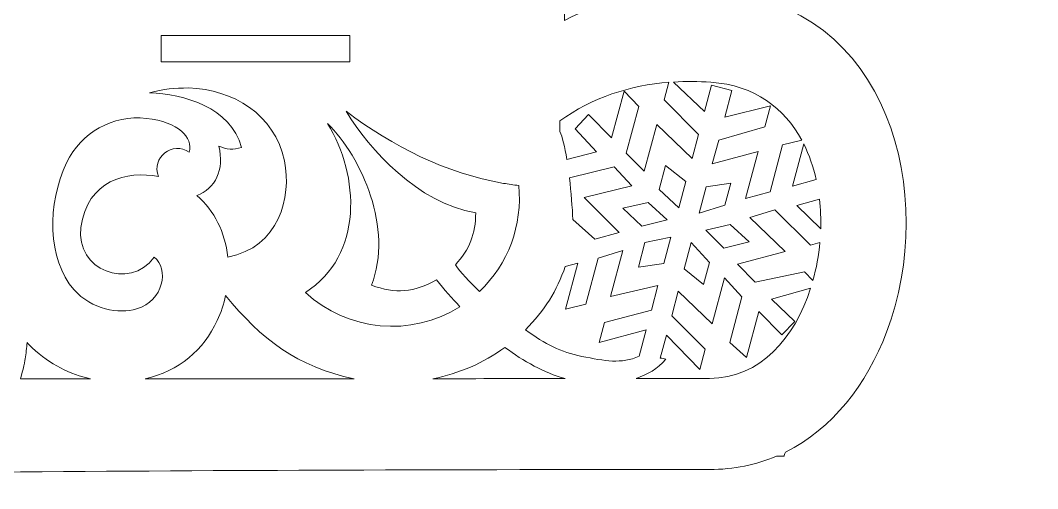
# Model space of a CAD drawing. Header units: centimetres. Extents: x -37.2 to 46.1, y -22.8 to 27.9.
# Drawn here: x 30.53 to 46.07, y 2.67 to 9.81 of the extents above; entities that cross this region are included whole.
import ezdxf

# ---------------------------------------------------------------- set-up
doc = ezdxf.new("R2010")
doc.units = ezdxf.units.CM
doc.header["$MEASUREMENT"] = 0
doc.layers.add('layer 1', color=7, linetype='Continuous')

msp = doc.modelspace()

# ---------------------------------------------------------------- linework, layer by layer
at = {"layer": 'layer 1', "color": 142, "lineweight": 9}
for points, knots in [([(6.34529, 18.26492), (6.34529, 18.26492), (6.34529, 17.68909), (6.34529, 17.68909), (6.34529, 17.68909), (5.42365, 16.81187), (4.8893, 15.93246), (4.66642, 14.9922), (4.66642, 14.9922), (4.35623, 13.68351), (4.66171, 12.3348), (5.37622, 10.77022), (5.37622, 10.77022), (5.45634, 10.59479), (5.51526, 10.43245), (5.55557, 10.28282), (5.55557, 10.28282), (5.55557, 10.28282), (5.35041, 10.01555), (5.35041, 10.01555), (5.35041, 10.01555), (5.35041, 10.01555), (5.11395, 9.98011), (5.11395, 9.98011), (5.11395, 9.98011), (5.11395, 9.98011), (5.33173, 10.27465), (5.33173, 10.27465), (5.33173, 10.27465), (5.33173, 10.27465), (5.2374, 10.35058), (5.2374, 10.35058), (5.2374, 10.35058), (5.2374, 10.35058), (4.94368, 9.96172), (4.94368, 9.96172), (4.94368, 9.96172), (4.90649, 10.05125), (4.89128, 10.10443), (4.77479, 10.17936), (4.77479, 10.17936), (4.77479, 10.17936), (5.22106, 10.36472), (5.22106, 10.36472), (5.22106, 10.36472), (5.22106, 10.36472), (5.17657, 10.47183), (5.17657, 10.47183), (5.17657, 10.47183), (5.17657, 10.47183), (4.84002, 10.33727), (4.84002, 10.33727), (4.84002, 10.33727), (4.84002, 10.33727), (4.93394, 10.56465), (4.93394, 10.56465), (4.93394, 10.56465), (4.93394, 10.56465), (5.2731, 10.70553), (5.2731, 10.70553), (5.2731, 10.70553), (5.2731, 10.70553), (5.21969, 10.80893), (5.21969, 10.80893), (5.21969, 10.80893), (5.21969, 10.80893), (4.99916, 10.72255), (4.99916, 10.72255), (4.99916, 10.72255), (4.99916, 10.72255), (5.07222, 10.89942), (5.07222, 10.89942), (5.07222, 10.89942), (5.07222, 10.89942), (4.96484, 10.94377), (4.96484, 10.94377), (4.96484, 10.94377), (4.96484, 10.94377), (4.89178, 10.76692), (4.89178, 10.76692), (4.89178, 10.76692), (4.89178, 10.76692), (4.79649, 10.98373), (4.79649, 10.98373), (4.79649, 10.98373), (4.79649, 10.98373), (4.68568, 10.94817), (4.68568, 10.94817), (4.68568, 10.94817), (4.68568, 10.94817), (4.82656, 10.60901), (4.82656, 10.60901), (4.82656, 10.60901), (4.82656, 10.60901), (4.73264, 10.38162), (4.73264, 10.38162), (4.73264, 10.38162), (4.73264, 10.38162), (4.58915, 10.71446), (4.58915, 10.71446), (4.58915, 10.71446), (4.58915, 10.71446), (4.48205, 10.66998), (4.48205, 10.66998), (4.48205, 10.66998), (4.48205, 10.66998), (4.66741, 10.22371), (4.66741, 10.22371), (4.66741, 10.22371), (4.66741, 10.22371), (4.64585, 10.22522), (4.64585, 10.22522), (4.64585, 10.22522), (4.56063, 10.24563), (4.47673, 10.23346), (4.39416, 10.18869), (4.39416, 10.18869), (4.39416, 10.18869), (4.45417, 10.6741), (4.45417, 10.6741), (4.45417, 10.6741), (4.45417, 10.6741), (4.33375, 10.68687), (4.33375, 10.68687), (4.33375, 10.68687), (4.33375, 10.68687), (4.2865, 10.32189), (4.2865, 10.32189), (4.2865, 10.32189), (4.2865, 10.32189), (4.13766, 10.51647), (4.13766, 10.51647), (4.13766, 10.51647), (4.13766, 10.51647), (4.19122, 10.87883), (4.19122, 10.87883), (4.19122, 10.87883), (4.19122, 10.87883), (4.0734, 10.89792), (4.0734, 10.89792), (4.0734, 10.89792), (4.0734, 10.89792), (4.03894, 10.65336), (4.03894, 10.65336), (4.03894, 10.65336), (4.03894, 10.65336), (3.91756, 10.80702), (3.91756, 10.80702), (3.91756, 10.80702), (3.91756, 10.80702), (3.82789, 10.73315), (3.82789, 10.73315), (3.82789, 10.73315), (3.82789, 10.73315), (3.94295, 10.58211), (3.94295, 10.58211), (3.94295, 10.58211), (3.94295, 10.58211), (3.6984, 10.61656), (3.6984, 10.61656), (3.6984, 10.61656), (3.6984, 10.61656), (3.69195, 10.49354), (3.69195, 10.49354), (3.69195, 10.49354), (3.69195, 10.49354), (4.04168, 10.44521), (4.04168, 10.44521), (4.04168, 10.44521), (4.04168, 10.44521), (4.19945, 10.25433), (4.19945, 10.25433), (4.19945, 10.25433), (4.19945, 10.25433), (3.83188, 10.29526), (3.83188, 10.29526), (3.83188, 10.29526), (3.83188, 10.29526), (3.8217, 10.18115), (3.8217, 10.18115), (3.8217, 10.18115), (3.8217, 10.18115), (4.29818, 10.11744), (4.29818, 10.11744), (4.29818, 10.11744), (4.28075, 10.07527), (4.24021, 10.06608), (4.22074, 10.00154), (4.22074, 10.00154), (4.22074, 10.00154), (4.19382, 9.86478), (4.19382, 9.86478), (4.19382, 9.86478), (4.19382, 9.86478), (3.81127, 10.15588), (3.81127, 10.15588), (3.81127, 10.15588), (3.81127, 10.15588), (3.73534, 10.06155), (3.73534, 10.06155), (3.73534, 10.06155), (3.73534, 10.06155), (4.02726, 9.83746), (4.02726, 9.83746), (4.02726, 9.83746), (4.02726, 9.83746), (3.77818, 9.80725), (3.77818, 9.80725), (3.77818, 9.80725), (3.77818, 9.80725), (3.49889, 10.02613), (3.49889, 10.02613), (3.49889, 10.02613), (3.49889, 10.02613), (3.41663, 9.93441), (3.41663, 9.93441), (3.41663, 9.93441), (3.41663, 9.93441), (3.61161, 9.77993), (3.61161, 9.77993), (3.61161, 9.77993), (3.61161, 9.77993), (3.4261, 9.76044), (3.4261, 9.76044), (3.4261, 9.76044), (3.4261, 9.76044), (3.4349, 9.6385), (3.4349, 9.6385), (3.4349, 9.6385), (3.4349, 9.6385), (3.62933, 9.66169), (3.62933, 9.66169), (3.62933, 9.66169), (3.62933, 9.66169), (3.48377, 9.47043), (3.48377, 9.47043), (3.48377, 9.47043), (3.48377, 9.47043), (3.58072, 9.40081), (3.58072, 9.40081), (3.58072, 9.40081), (3.58072, 9.40081), (3.79588, 9.68903), (3.79588, 9.68903), (3.79588, 9.68903), (3.79588, 9.68903), (4.03865, 9.72184), (4.03865, 9.72184), (4.03865, 9.72184), (4.03865, 9.72184), (3.81457, 9.42992), (3.81457, 9.42992), (3.81457, 9.42992), (3.81457, 9.42992), (3.9115, 9.3603), (3.9115, 9.3603), (3.9115, 9.3603), (3.9115, 9.3603), (4.21263, 9.73132), (4.21263, 9.73132), (4.21263, 9.73132), (4.23954, 9.64133), (4.2946, 9.57176), (4.37781, 9.52259), (4.37781, 9.52259), (4.37781, 9.52259), (3.93155, 9.33723), (3.93155, 9.33723), (3.93155, 9.33723), (3.93155, 9.33723), (3.97865, 9.23645), (3.97865, 9.23645), (3.97865, 9.23645), (3.97865, 9.23645), (4.3152, 9.37101), (4.3152, 9.37101), (4.3152, 9.37101), (4.3152, 9.37101), (4.22127, 9.14361), (4.22127, 9.14361), (4.22127, 9.14361), (4.22127, 9.14361), (3.88299, 9.00484), (3.88299, 9.00484), (3.88299, 9.00484), (3.88299, 9.00484), (3.93118, 8.89691), (3.93118, 8.89691), (3.93118, 8.89691), (3.84336, 8.93436), (3.76167, 8.98186), (3.68884, 9.03943), (3.68884, 9.03943), (3.43358, 9.24116), (3.29662, 9.61235), (3.4365, 10.16774), (3.4365, 10.16774), (3.72024, 11.29429), (3.37533, 12.41908), (2.61858, 13.24735), (2.61858, 13.24735), (1.93117, 13.99973), (0.88203, 14.5159), (-0.15267, 14.37279), (-0.15267, 14.37279), (-2.47336, 14.05183), (-3.43843, 12.11097), (-3.16833, 9.91349), (-3.16833, 9.91349), (-3.12065, 9.52557), (-3.03487, 9.12806), (-2.91278, 8.72882), (-2.91278, 8.72882), (-3.49082, 8.62712), (-4.02524, 8.26655), (-4.23759, 7.62152), (-4.23759, 7.62152), (-4.35551, 7.26088), (-4.30947, 6.76121), (-3.98022, 6.4355), (-3.98022, 6.4355), (-3.70778, 6.20258), (-3.37202, 6.18113), (-3.10872, 6.4355), (-3.10872, 6.4355), (-2.81611, 6.73772), (-3.0496, 7.26088), (-3.45645, 7.20952), (-3.45645, 7.20952), (-3.54717, 7.51711), (-3.34222, 7.67424), (-3.05228, 7.70241), (-3.05228, 7.70241), (-2.80782, 7.72318), (-2.5024, 7.54584), (-2.17586, 7.03732), (-2.17586, 7.03732), (-2.13307, 6.96284), (-2.0891, 6.88965), (-2.04427, 6.8164), (-2.04427, 6.8164), (-0.92369, 5.00669), (0.79318, 3.94578), (3.7249, 3.36175), (3.7249, 3.36175), (6.78392, 2.75236), (11.21704, 2.66652), (17.81268, 2.76524), (17.81268, 2.76524), (27.92073, 2.91653), (32.99509, 2.95866), (41.05716, 2.95866), (41.05716, 2.95866), (41.43, 2.95866), (41.77141, 3.03074), (42.07961, 3.16075), (42.07961, 3.16075), (42.07961, 3.16075), (42.1965, 3.1605), (42.1965, 3.1605), (42.1965, 3.1605), (42.1965, 3.17643), (42.20372, 3.19783), (42.21738, 3.22389), (42.21738, 3.22389), (42.93439, 3.57803), (43.45774, 4.25477), (43.76243, 5.05722), (43.76243, 5.05722), (44.55039, 7.13241), (43.81695, 10.07302), (41.16101, 10.25375), (41.16101, 10.25375), (39.99448, 10.33312), (39.41031, 10.10148), (38.8453, 9.81339), (38.8453, 9.81339), (38.8453, 9.81339), (38.8453, 15.12829), (38.8453, 15.12829), (38.8453, 15.12829), (40.32642, 15.08295), (41.96954, 16.15913), (42.54441, 17.37601), (42.54441, 17.37601), (43.11451, 18.58282), (43.03947, 20.22134), (42.67749, 21.51522), (42.67749, 21.51522), (42.83569, 21.46527), (43.00168, 21.43839), (43.17053, 21.43266), (43.17053, 21.43266), (44.17062, 21.35828), (44.99129, 21.97082), (45.41402, 22.80462), (45.41402, 22.80462), (46.06952, 24.09751), (45.54192, 25.99031), (44.5301, 26.90869), (44.5301, 26.90869), (44.47828, 26.95459), (44.42582, 26.99675), (44.37251, 27.0364), (44.37251, 27.0364), (44.19871, 27.18191), (44.00886, 27.30879), (43.80654, 27.40703), (43.80654, 27.40703), (42.78798, 27.90899), (41.41176, 27.825), (40.32522, 27.16692), (40.32522, 27.16692), (39.23892, 26.50923), (38.44522, 25.27568), (37.99297, 24.12877), (37.99297, 24.12877), (37.5415, 22.98326), (37.43725, 21.92081), (37.19618, 21.09188), (37.19618, 21.09188), (36.95416, 20.26114), (36.58205, 19.66565), (36.15155, 19.33904), (36.15155, 19.33904), (35.79168, 19.05925), (35.39493, 18.97464), (35.10192, 19.18465), (35.10192, 19.18465), (35.10192, 19.18465), (35.102, 19.1848), (35.102, 19.1848), (35.102, 19.1848), (35.4088, 19.76006), (35.01652, 20.14639), (34.62756, 20.10716), (34.62756, 20.10716), (33.13302, 20.26268), (30.90408, 16.11245), (29.43091, 15.23822), (29.43091, 15.23822), (27.94548, 14.35671), (27.34162, 14.26529), (25.91513, 14.9618), (25.91513, 14.9618), (26.61626, 14.78393), (27.6611, 14.89493), (27.88713, 15.66616), (27.88713, 15.66616), (27.70215, 15.72308), (27.52501, 15.74122), (27.33263, 15.72308), (27.33263, 15.72308), (27.6779, 16.0692), (27.82024, 16.56313), (27.64585, 17.00014), (27.64585, 17.00014), (27.52052, 17.3142), (27.35287, 17.38496), (27.14455, 17.45725), (27.14455, 17.45725), (26.39277, 17.7181), (26.15014, 16.57896), (26.95372, 16.56793), (26.95372, 16.56793), (26.9721, 16.26625), (26.75506, 16.00799), (26.42507, 15.85644), (26.42507, 15.85644), (26.03561, 15.67184), (25.49364, 15.63982), (24.85038, 15.79956), (24.85038, 15.79956), (24.20872, 15.95926), (23.46964, 16.315), (22.53471, 16.44839), (22.53471, 16.44839), (21.7178, 16.5648), (20.7518, 16.5162), (19.93848, 16.14741), (19.93848, 16.14741), (19.93848, 16.14741), (19.93811, 16.14729), (19.93811, 16.14729), (19.93811, 16.14729), (19.12299, 15.88293), (17.42645, 14.9971), (16.26531, 15.22897), (16.26531, 15.22897), (14.888, 15.50712), (13.25756, 16.44893), (12.37613, 18.35367), (12.37613, 18.35367), (12.93403, 17.57998), (14.05045, 16.79854), (14.85834, 17.36774), (14.85834, 17.36774), (14.71874, 17.58174), (14.55747, 17.75073), (14.35364, 17.89689), (14.35364, 17.89689), (14.95712, 17.94439), (15.4722, 18.31097), (15.6311, 18.89148), (15.6311, 18.89148), (15.74529, 19.30869), (15.63329, 19.52159), (15.48228, 19.77065), (15.48228, 19.77065), (14.93728, 20.6695), (13.83409, 19.75098), (14.61966, 19.05475), (14.61966, 19.05475), (14.40916, 18.74102), (13.99898, 18.67096), (13.55807, 18.80268), (13.55807, 18.80268), (13.03336, 18.95244), (12.47362, 19.38302), (11.95916, 20.08945), (11.95916, 20.08945), (11.44626, 20.79447), (10.9857, 21.77627), (10.1631, 22.70543), (10.1631, 22.70543), (9.33929, 23.63564), (8.15778, 24.51883), (6.89024, 24.7367), (6.89024, 24.7367), (5.62232, 24.95484), (4.27057, 24.51044), (3.46145, 23.63912), (3.46145, 23.63912), (2.68496, 22.81236), (2.27498, 21.78111), (2.62761, 20.16437), (2.62761, 20.16437), (2.98024, 18.54761), (4.24853, 17.44434), (6.09914, 18.13734), (6.09914, 18.13734), (6.18425, 18.17445), (6.26657, 18.21698), (6.34529, 18.26492)], [0, 0, 0, 0, 0.00729927, 0.00729927, 0.00729927, 0.00729927, 0.01459854, 0.01459854, 0.01459854, 0.01459854, 0.02189781, 0.02189781, 0.02189781, 0.02189781, 0.02919708, 0.02919708, 0.02919708, 0.02919708, 0.03649635, 0.03649635, 0.03649635, 0.03649635, 0.04379562, 0.04379562, 0.04379562, 0.04379562, 0.05109489, 0.05109489, 0.05109489, 0.05109489, 0.05839416, 0.05839416, 0.05839416, 0.05839416, 0.06569343, 0.06569343, 0.06569343, 0.06569343, 0.0729927, 0.0729927, 0.0729927, 0.0729927, 0.08029197, 0.08029197, 0.08029197, 0.08029197, 0.08759124, 0.08759124, 0.08759124, 0.08759124, 0.09489051, 0.09489051, 0.09489051, 0.09489051, 0.10218978, 0.10218978, 0.10218978, 0.10218978, 0.10948905, 0.10948905, 0.10948905, 0.10948905, 0.11678832, 0.11678832, 0.11678832, 0.11678832, 0.12408759, 0.12408759, 0.12408759, 0.12408759, 0.13138686, 0.13138686, 0.13138686, 0.13138686, 0.13868613, 0.13868613, 0.13868613, 0.13868613, 0.1459854, 0.1459854, 0.1459854, 0.1459854, 0.15328467, 0.15328467, 0.15328467, 0.15328467, 0.16058394, 0.16058394, 0.16058394, 0.16058394, 0.16788321, 0.16788321, 0.16788321, 0.16788321, 0.17518248, 0.17518248, 0.17518248, 0.17518248, 0.18248175, 0.18248175, 0.18248175, 0.18248175, 0.18978102, 0.18978102, 0.18978102, 0.18978102, 0.19708029, 0.19708029, 0.19708029, 0.19708029, 0.20437956, 0.20437956, 0.20437956, 0.20437956, 0.21167883, 0.21167883, 0.21167883, 0.21167883, 0.2189781, 0.2189781, 0.2189781, 0.2189781, 0.22627737, 0.22627737, 0.22627737, 0.22627737, 0.23357664, 0.23357664, 0.23357664, 0.23357664, 0.24087591, 0.24087591, 0.24087591, 0.24087591, 0.24817518, 0.24817518, 0.24817518, 0.24817518, 0.25547445, 0.25547445, 0.25547445, 0.25547445, 0.26277372, 0.26277372, 0.26277372, 0.26277372, 0.27007299, 0.27007299, 0.27007299, 0.27007299, 0.27737226, 0.27737226, 0.27737226, 0.27737226, 0.28467153, 0.28467153, 0.28467153, 0.28467153, 0.2919708, 0.2919708, 0.2919708, 0.2919708, 0.29927007, 0.29927007, 0.29927007, 0.29927007, 0.30656934, 0.30656934, 0.30656934, 0.30656934, 0.31386861, 0.31386861, 0.31386861, 0.31386861, 0.32116788, 0.32116788, 0.32116788, 0.32116788, 0.32846715, 0.32846715, 0.32846715, 0.32846715, 0.33576642, 0.33576642, 0.33576642, 0.33576642, 0.34306569, 0.34306569, 0.34306569, 0.34306569, 0.35036496, 0.35036496, 0.35036496, 0.35036496, 0.35766423, 0.35766423, 0.35766423, 0.35766423, 0.3649635, 0.3649635, 0.3649635, 0.3649635, 0.37226277, 0.37226277, 0.37226277, 0.37226277, 0.37956204, 0.37956204, 0.37956204, 0.37956204, 0.38686131, 0.38686131, 0.38686131, 0.38686131, 0.39416058, 0.39416058, 0.39416058, 0.39416058, 0.40145985, 0.40145985, 0.40145985, 0.40145985, 0.40875912, 0.40875912, 0.40875912, 0.40875912, 0.41605839, 0.41605839, 0.41605839, 0.41605839, 0.42335766, 0.42335766, 0.42335766, 0.42335766, 0.43065693, 0.43065693, 0.43065693, 0.43065693, 0.4379562, 0.4379562, 0.4379562, 0.4379562, 0.44525547, 0.44525547, 0.44525547, 0.44525547, 0.45255474, 0.45255474, 0.45255474, 0.45255474, 0.45985401, 0.45985401, 0.45985401, 0.45985401, 0.46715328, 0.46715328, 0.46715328, 0.46715328, 0.47445255, 0.47445255, 0.47445255, 0.47445255, 0.48175182, 0.48175182, 0.48175182, 0.48175182, 0.48905109, 0.48905109, 0.48905109, 0.48905109, 0.49635036, 0.49635036, 0.49635036, 0.49635036, 0.50364964, 0.50364964, 0.50364964, 0.50364964, 0.51094891, 0.51094891, 0.51094891, 0.51094891, 0.51824818, 0.51824818, 0.51824818, 0.51824818, 0.52554745, 0.52554745, 0.52554745, 0.52554745, 0.53284672, 0.53284672, 0.53284672, 0.53284672, 0.54014599, 0.54014599, 0.54014599, 0.54014599, 0.54744526, 0.54744526, 0.54744526, 0.54744526, 0.55474453, 0.55474453, 0.55474453, 0.55474453, 0.5620438, 0.5620438, 0.5620438, 0.5620438, 0.56934307, 0.56934307, 0.56934307, 0.56934307, 0.57664234, 0.57664234, 0.57664234, 0.57664234, 0.58394161, 0.58394161, 0.58394161, 0.58394161, 0.59124088, 0.59124088, 0.59124088, 0.59124088, 0.59854015, 0.59854015, 0.59854015, 0.59854015, 0.60583942, 0.60583942, 0.60583942, 0.60583942, 0.61313869, 0.61313869, 0.61313869, 0.61313869, 0.62043796, 0.62043796, 0.62043796, 0.62043796, 0.62773723, 0.62773723, 0.62773723, 0.62773723, 0.6350365, 0.6350365, 0.6350365, 0.6350365, 0.64233577, 0.64233577, 0.64233577, 0.64233577, 0.64963504, 0.64963504, 0.64963504, 0.64963504, 0.65693431, 0.65693431, 0.65693431, 0.65693431, 0.66423358, 0.66423358, 0.66423358, 0.66423358, 0.67153285, 0.67153285, 0.67153285, 0.67153285, 0.67883212, 0.67883212, 0.67883212, 0.67883212, 0.68613139, 0.68613139, 0.68613139, 0.68613139, 0.69343066, 0.69343066, 0.69343066, 0.69343066, 0.70072993, 0.70072993, 0.70072993, 0.70072993, 0.7080292, 0.7080292, 0.7080292, 0.7080292, 0.71532847, 0.71532847, 0.71532847, 0.71532847, 0.72262774, 0.72262774, 0.72262774, 0.72262774, 0.72992701, 0.72992701, 0.72992701, 0.72992701, 0.73722628, 0.73722628, 0.73722628, 0.73722628, 0.74452555, 0.74452555, 0.74452555, 0.74452555, 0.75182482, 0.75182482, 0.75182482, 0.75182482, 0.75912409, 0.75912409, 0.75912409, 0.75912409, 0.76642336, 0.76642336, 0.76642336, 0.76642336, 0.77372263, 0.77372263, 0.77372263, 0.77372263, 0.7810219, 0.7810219, 0.7810219, 0.7810219, 0.78832117, 0.78832117, 0.78832117, 0.78832117, 0.79562044, 0.79562044, 0.79562044, 0.79562044, 0.80291971, 0.80291971, 0.80291971, 0.80291971, 0.81021898, 0.81021898, 0.81021898, 0.81021898, 0.81751825, 0.81751825, 0.81751825, 0.81751825, 0.82481752, 0.82481752, 0.82481752, 0.82481752, 0.83211679, 0.83211679, 0.83211679, 0.83211679, 0.83941606, 0.83941606, 0.83941606, 0.83941606, 0.84671533, 0.84671533, 0.84671533, 0.84671533, 0.8540146, 0.8540146, 0.8540146, 0.8540146, 0.86131387, 0.86131387, 0.86131387, 0.86131387, 0.86861314, 0.86861314, 0.86861314, 0.86861314, 0.87591241, 0.87591241, 0.87591241, 0.87591241, 0.88321168, 0.88321168, 0.88321168, 0.88321168, 0.89051095, 0.89051095, 0.89051095, 0.89051095, 0.89781022, 0.89781022, 0.89781022, 0.89781022, 0.90510949, 0.90510949, 0.90510949, 0.90510949, 0.91240876, 0.91240876, 0.91240876, 0.91240876, 0.91970803, 0.91970803, 0.91970803, 0.91970803, 0.9270073, 0.9270073, 0.9270073, 0.9270073, 0.93430657, 0.93430657, 0.93430657, 0.93430657, 0.94160584, 0.94160584, 0.94160584, 0.94160584, 0.94890511, 0.94890511, 0.94890511, 0.94890511, 0.95620438, 0.95620438, 0.95620438, 0.95620438, 0.96350365, 0.96350365, 0.96350365, 0.96350365, 0.97080292, 0.97080292, 0.97080292, 0.97080292, 0.97810219, 0.97810219, 0.97810219, 0.97810219, 0.98540146, 0.98540146, 0.98540146, 0.98540146, 1, 1, 1, 1]), ([(35.56348, 9.58167), (35.56348, 9.58167), (35.21057, 9.58167), (35.21057, 9.58167), (35.21057, 9.58167), (35.21057, 9.58167), (32.68166, 9.58167), (32.68166, 9.58167), (32.68166, 9.58167), (32.68166, 9.58167), (32.68166, 9.18167), (32.68166, 9.18167), (32.68166, 9.18167), (32.68166, 9.18167), (35.56348, 9.18167), (35.56348, 9.18167), (35.56348, 9.18167), (35.56348, 9.18167), (35.56348, 9.58167), (35.56348, 9.58167)], [0, 0, 0, 0, 0.16666667, 0.16666667, 0.16666667, 0.16666667, 0.33333333, 0.33333333, 0.33333333, 0.33333333, 0.5, 0.5, 0.5, 0.5, 0.66666667, 0.66666667, 0.66666667, 0.66666667, 1, 1, 1, 1]), ([(38.76932, 8.11631), (38.76932, 8.11631), (38.76932, 8.27924), (38.76932, 8.27924), (38.76932, 8.27924), (39.26199, 8.6343), (39.84655, 8.82364), (40.43779, 8.86862), (40.43779, 8.86862), (40.43779, 8.86862), (40.36582, 8.59999), (40.36582, 8.59999), (40.36582, 8.59999), (40.36582, 8.59999), (40.88814, 8.07013), (40.88814, 8.07013), (40.88814, 8.07013), (40.88814, 8.07013), (40.79067, 7.70634), (40.79067, 7.70634), (40.79067, 7.70634), (40.79067, 7.70634), (40.25126, 8.22633), (40.25126, 8.22633), (40.25126, 8.22633), (40.25126, 8.22633), (40.05992, 7.5122), (40.05992, 7.5122), (40.05992, 7.5122), (40.05992, 7.5122), (39.78708, 7.78748), (39.78708, 7.78748), (39.78708, 7.78748), (39.78708, 7.78748), (39.97842, 8.50161), (39.97842, 8.50161), (39.97842, 8.50161), (39.97842, 8.50161), (39.75225, 8.7355), (39.75225, 8.7355), (39.75225, 8.7355), (39.75225, 8.7355), (39.56092, 8.02137), (39.56092, 8.02137), (39.56092, 8.02137), (39.56092, 8.02137), (39.20819, 8.37582), (39.20819, 8.37582), (39.20819, 8.37582), (39.20819, 8.37582), (39.00486, 8.15591), (39.00486, 8.15591), (39.00486, 8.15591), (39.00486, 8.15591), (39.33063, 7.80868), (39.33063, 7.80868), (39.33063, 7.80868), (39.33063, 7.80868), (38.87918, 7.69212), (38.87918, 7.69212), (38.87918, 7.69212), (38.84818, 7.88165), (38.81087, 8.0394), (38.76932, 8.11631)], [0, 0, 0, 0, 0.05882353, 0.05882353, 0.05882353, 0.05882353, 0.11764706, 0.11764706, 0.11764706, 0.11764706, 0.17647059, 0.17647059, 0.17647059, 0.17647059, 0.23529412, 0.23529412, 0.23529412, 0.23529412, 0.29411765, 0.29411765, 0.29411765, 0.29411765, 0.35294118, 0.35294118, 0.35294118, 0.35294118, 0.41176471, 0.41176471, 0.41176471, 0.41176471, 0.47058824, 0.47058824, 0.47058824, 0.47058824, 0.52941176, 0.52941176, 0.52941176, 0.52941176, 0.58823529, 0.58823529, 0.58823529, 0.58823529, 0.64705882, 0.64705882, 0.64705882, 0.64705882, 0.70588235, 0.70588235, 0.70588235, 0.70588235, 0.76470588, 0.76470588, 0.76470588, 0.76470588, 0.82352941, 0.82352941, 0.82352941, 0.82352941, 0.88235294, 0.88235294, 0.88235294, 0.88235294, 1, 1, 1, 1]), ([(41.40023, 8.74164), (41.40023, 8.74164), (41.29193, 8.33742), (41.29193, 8.33742), (41.29193, 8.33742), (41.29193, 8.33742), (41.98852, 8.51183), (41.98852, 8.51183), (41.98852, 8.51183), (41.98852, 8.51183), (41.90187, 8.18845), (41.90187, 8.18845), (41.90187, 8.18845), (41.90187, 8.18845), (41.19806, 7.98708), (41.19806, 7.98708), (41.19806, 7.98708), (41.19806, 7.98708), (41.10059, 7.62331), (41.10059, 7.62331), (41.10059, 7.62331), (41.10059, 7.62331), (41.8008, 7.81116), (41.8008, 7.81116), (41.8008, 7.81116), (41.8008, 7.81116), (41.60946, 7.09704), (41.60946, 7.09704), (41.60946, 7.09704), (41.60946, 7.09704), (41.98337, 7.19903), (41.98337, 7.19903), (41.98337, 7.19903), (41.98337, 7.19903), (42.17471, 7.91316), (42.17471, 7.91316), (42.17471, 7.91316), (42.17471, 7.91316), (42.46794, 7.98416), (42.46794, 7.98416), (42.46794, 7.98416), (42.20549, 8.47022), (41.75034, 8.82355), (41.07911, 8.86922), (41.07911, 8.86922), (40.89105, 8.88201), (40.69887, 8.8846), (40.50533, 8.87317), (40.50533, 8.87317), (40.50533, 8.87317), (40.98201, 8.42045), (40.98201, 8.42045), (40.98201, 8.42045), (40.98201, 8.42045), (41.09031, 8.82469), (41.09031, 8.82469), (41.09031, 8.82469), (41.09031, 8.82469), (41.40023, 8.74164), (41.40023, 8.74164)], [0, 0, 0, 0, 0.0625, 0.0625, 0.0625, 0.0625, 0.125, 0.125, 0.125, 0.125, 0.1875, 0.1875, 0.1875, 0.1875, 0.25, 0.25, 0.25, 0.25, 0.3125, 0.3125, 0.3125, 0.3125, 0.375, 0.375, 0.375, 0.375, 0.4375, 0.4375, 0.4375, 0.4375, 0.5, 0.5, 0.5, 0.5, 0.5625, 0.5625, 0.5625, 0.5625, 0.625, 0.625, 0.625, 0.625, 0.6875, 0.6875, 0.6875, 0.6875, 0.75, 0.75, 0.75, 0.75, 0.8125, 0.8125, 0.8125, 0.8125, 0.875, 0.875, 0.875, 0.875, 1, 1, 1, 1]), ([(33.10178, 8.78167), (32.88214, 8.78167), (32.72441, 8.76888), (32.50375, 8.70972), (32.50375, 8.70972), (33.03073, 8.6922), (33.74278, 8.48301), (33.90925, 7.87498), (33.90925, 7.87498), (33.78576, 7.83343), (33.68224, 7.84167), (33.56392, 7.89524), (33.56392, 7.89524), (33.65127, 7.53009), (33.51025, 7.24705), (33.2268, 7.13849), (33.2268, 7.13849), (33.49849, 6.90477), (33.65719, 6.58462), (33.70115, 6.20037), (33.70115, 6.20037), (34.48028, 6.35221), (34.68045, 7.11035), (34.56487, 7.67128), (34.56487, 7.67128), (34.41794, 8.37777), (33.77873, 8.76364), (33.10178, 8.78167)], [0, 0, 0, 0, 0.125, 0.125, 0.125, 0.125, 0.25, 0.25, 0.25, 0.25, 0.375, 0.375, 0.375, 0.375, 0.5, 0.5, 0.5, 0.5, 0.625, 0.625, 0.625, 0.625, 0.75, 0.75, 0.75, 0.75, 1, 1, 1, 1]), ([(37.91123, 7.32642), (37.91123, 7.32642), (37.91113, 7.32644), (37.91113, 7.32644), (37.91113, 7.32644), (37.0297, 7.47833), (36.22005, 7.89119), (35.50705, 8.42667), (35.50705, 8.42667), (35.87096, 7.83343), (36.59816, 7.02581), (37.48631, 6.8781), (37.48631, 6.8781), (37.48631, 6.55592), (37.39204, 6.31853), (37.17571, 6.08254), (37.17571, 6.08254), (37.25378, 5.96851), (37.38827, 5.82491), (37.54546, 5.6772), (37.54546, 5.6772), (37.98334, 6.0918), (38.2052, 6.69022), (38.14333, 7.29273), (38.14333, 7.29273), (38.06543, 7.30192), (37.98806, 7.31319), (37.91123, 7.32642)], [0, 0, 0, 0, 0.125, 0.125, 0.125, 0.125, 0.25, 0.25, 0.25, 0.25, 0.375, 0.375, 0.375, 0.375, 0.5, 0.5, 0.5, 0.5, 0.625, 0.625, 0.625, 0.625, 0.75, 0.75, 0.75, 0.75, 1, 1, 1, 1]), ([(31.23689, 7.64038), (31.45585, 8.10482), (31.94691, 8.3754), (32.45698, 8.31776), (32.45698, 8.31776), (32.9499, 8.26418), (33.17179, 8.02955), (33.11261, 7.80009), (33.11261, 7.80009), (32.85978, 7.97838), (32.52682, 7.718), (32.641, 7.42945), (32.641, 7.42945), (32.16077, 7.52152), (31.55645, 7.37986), (31.45567, 6.65139), (31.45567, 6.65139), (31.36864, 6.01006), (32.19486, 5.6772), (32.57633, 6.19761), (32.57633, 6.19761), (32.80693, 6.02738), (32.72349, 5.53091), (32.30768, 5.41031), (32.30768, 5.41031), (32.04182, 5.33231), (31.61836, 5.39654), (31.3511, 5.70399), (31.3511, 5.70399), (30.94602, 6.16536), (30.93803, 7.01445), (31.23689, 7.64038)], [0, 0, 0, 0, 0.11111111, 0.11111111, 0.11111111, 0.11111111, 0.22222222, 0.22222222, 0.22222222, 0.22222222, 0.33333333, 0.33333333, 0.33333333, 0.33333333, 0.44444444, 0.44444444, 0.44444444, 0.44444444, 0.55555556, 0.55555556, 0.55555556, 0.55555556, 0.66666667, 0.66666667, 0.66666667, 0.66666667, 0.77777778, 0.77777778, 0.77777778, 0.77777778, 1, 1, 1, 1]), ([(34.88478, 5.65969), (35.77706, 6.23127), (35.7124, 7.44283), (35.22363, 8.23877), (35.22363, 8.23877), (35.74885, 7.72349), (36.23112, 6.62837), (35.89404, 5.77236), (35.89404, 5.77236), (36.26069, 5.63701), (36.5469, 5.65969), (36.88675, 5.85308), (36.88675, 5.85308), (37.00784, 5.70399), (37.12755, 5.56969), (37.24552, 5.4436), (37.24552, 5.4436), (36.49976, 4.97403), (35.53249, 5.06403), (34.88478, 5.65969)], [0, 0, 0, 0, 0.16666667, 0.16666667, 0.16666667, 0.16666667, 0.33333333, 0.33333333, 0.33333333, 0.33333333, 0.5, 0.5, 0.5, 0.5, 0.66666667, 0.66666667, 0.66666667, 0.66666667, 1, 1, 1, 1]), ([(42.49664, 7.92892), (42.49664, 7.92892), (42.32314, 7.2813), (42.32314, 7.2813), (42.32314, 7.2813), (42.32314, 7.2813), (42.68552, 7.38498), (42.68552, 7.38498), (42.68552, 7.38498), (42.64356, 7.57294), (42.58292, 7.75646), (42.49664, 7.92892)], [0, 0, 0, 0, 0.25, 0.25, 0.25, 0.25, 0.5, 0.5, 0.5, 0.5, 1, 1, 1, 1]), ([(38.96996, 6.77437), (38.96996, 6.77437), (39.30481, 6.47255), (39.30481, 6.47255), (39.30481, 6.47255), (39.30481, 6.47255), (39.67872, 6.57455), (39.67872, 6.57455), (39.67872, 6.57455), (39.67872, 6.57455), (39.14291, 7.10802), (39.14291, 7.10802), (39.14291, 7.10802), (39.14291, 7.10802), (39.87006, 7.28868), (39.87006, 7.28868), (39.87006, 7.28868), (39.87006, 7.28868), (39.60083, 7.57744), (39.60083, 7.57744), (39.60083, 7.57744), (39.60083, 7.57744), (38.91848, 7.40911), (38.91848, 7.40911), (38.91848, 7.40911), (38.94463, 7.18774), (38.96262, 6.95663), (38.96996, 6.77437)], [0, 0, 0, 0, 0.125, 0.125, 0.125, 0.125, 0.25, 0.25, 0.25, 0.25, 0.375, 0.375, 0.375, 0.375, 0.5, 0.5, 0.5, 0.5, 0.625, 0.625, 0.625, 0.625, 0.75, 0.75, 0.75, 0.75, 1, 1, 1, 1]), ([(40.3862, 7.59809), (40.3862, 7.59809), (40.28873, 7.23428), (40.28873, 7.23428), (40.28873, 7.23428), (40.28873, 7.23428), (40.58851, 6.95177), (40.58851, 6.95177), (40.58851, 6.95177), (40.58851, 6.95177), (40.69682, 7.35598), (40.69682, 7.35598), (40.69682, 7.35598), (40.69682, 7.35598), (40.3862, 7.59809), (40.3862, 7.59809)], [0, 0, 0, 0, 0.2, 0.2, 0.2, 0.2, 0.4, 0.4, 0.4, 0.4, 0.6, 0.6, 0.6, 0.6, 1, 1, 1, 1]), ([(41.00673, 7.27296), (41.00673, 7.27296), (40.89842, 6.86874), (40.89842, 6.86874), (40.89842, 6.86874), (40.89842, 6.86874), (41.29302, 6.99406), (41.29302, 6.99406), (41.29302, 6.99406), (41.29302, 6.99406), (41.38328, 7.33094), (41.38328, 7.33094), (41.38328, 7.33094), (41.38328, 7.33094), (41.00673, 7.27296), (41.00673, 7.27296)], [0, 0, 0, 0, 0.2, 0.2, 0.2, 0.2, 0.4, 0.4, 0.4, 0.4, 0.6, 0.6, 0.6, 0.6, 1, 1, 1, 1]), ([(39.73578, 6.94919), (39.73578, 6.94919), (40.02209, 6.67028), (40.02209, 6.67028), (40.02209, 6.67028), (40.02209, 6.67028), (40.40948, 6.76869), (40.40948, 6.76869), (40.40948, 6.76869), (40.40948, 6.76869), (40.11956, 7.0341), (40.11956, 7.0341), (40.11956, 7.0341), (40.11956, 7.0341), (39.73578, 6.94919), (39.73578, 6.94919)], [0, 0, 0, 0, 0.2, 0.2, 0.2, 0.2, 0.4, 0.4, 0.4, 0.4, 0.6, 0.6, 0.6, 0.6, 1, 1, 1, 1]), ([(42.73623, 7.08308), (42.73623, 7.08308), (42.38927, 6.98919), (42.38927, 6.98919), (42.38927, 6.98919), (42.38927, 6.98919), (42.75544, 6.62967), (42.75544, 6.62967), (42.75544, 6.62967), (42.75973, 6.78149), (42.75347, 6.93343), (42.73623, 7.08308)], [0, 0, 0, 0, 0.25, 0.25, 0.25, 0.25, 0.5, 0.5, 0.5, 0.5, 1, 1, 1, 1]), ([(42.74314, 6.42356), (42.74314, 6.42356), (42.60241, 6.3833), (42.60241, 6.3833), (42.60241, 6.3833), (42.60241, 6.3833), (42.05313, 6.9204), (42.05313, 6.9204), (42.05313, 6.9204), (42.05313, 6.9204), (41.6756, 6.80491), (41.6756, 6.80491), (41.6756, 6.80491), (41.6756, 6.80491), (42.21502, 6.28493), (42.21502, 6.28493), (42.21502, 6.28493), (42.21502, 6.28493), (41.48426, 6.0908), (41.48426, 6.0908), (41.48426, 6.0908), (41.48426, 6.0908), (41.7571, 5.81551), (41.7571, 5.81551), (41.7571, 5.81551), (41.7571, 5.81551), (42.50757, 5.97547), (42.50757, 5.97547), (42.50757, 5.97547), (42.50757, 5.97547), (42.63807, 5.84467), (42.63807, 5.84467), (42.63807, 5.84467), (42.68988, 6.03196), (42.72525, 6.22671), (42.74314, 6.42356)], [0, 0, 0, 0, 0.1, 0.1, 0.1, 0.1, 0.2, 0.2, 0.2, 0.2, 0.3, 0.3, 0.3, 0.3, 0.4, 0.4, 0.4, 0.4, 0.5, 0.5, 0.5, 0.5, 0.6, 0.6, 0.6, 0.6, 0.7, 0.7, 0.7, 0.7, 0.8, 0.8, 0.8, 0.8, 1, 1, 1, 1]), ([(41.00235, 6.60984), (41.00235, 6.60984), (41.27518, 6.33454), (41.27518, 6.33454), (41.27518, 6.33454), (41.27518, 6.33454), (41.66257, 6.43293), (41.66257, 6.43293), (41.66257, 6.43293), (41.66257, 6.43293), (41.37267, 6.69836), (41.37267, 6.69836), (41.37267, 6.69836), (41.37267, 6.69836), (41.00235, 6.60984), (41.00235, 6.60984)], [0, 0, 0, 0, 0.2, 0.2, 0.2, 0.2, 0.4, 0.4, 0.4, 0.4, 0.6, 0.6, 0.6, 0.6, 1, 1, 1, 1]), ([(39.97103, 6.04856), (39.97103, 6.04856), (40.36107, 6.10289), (40.36107, 6.10289), (40.36107, 6.10289), (40.36107, 6.10289), (40.46937, 6.50711), (40.46937, 6.50711), (40.46937, 6.50711), (40.46937, 6.50711), (40.07212, 6.42583), (40.07212, 6.42583), (40.07212, 6.42583), (40.07212, 6.42583), (39.97103, 6.04856), (39.97103, 6.04856)], [0, 0, 0, 0, 0.2, 0.2, 0.2, 0.2, 0.4, 0.4, 0.4, 0.4, 0.6, 0.6, 0.6, 0.6, 1, 1, 1, 1]), ([(40.67098, 6.01986), (40.67098, 6.01986), (40.96812, 5.78141), (40.96812, 5.78141), (40.96812, 5.78141), (40.96812, 5.78141), (41.05839, 6.11825), (41.05839, 6.11825), (41.05839, 6.11825), (41.05839, 6.11825), (40.77928, 6.42408), (40.77928, 6.42408), (40.77928, 6.42408), (40.77928, 6.42408), (40.67098, 6.01986), (40.67098, 6.01986)], [0, 0, 0, 0, 0.2, 0.2, 0.2, 0.2, 0.4, 0.4, 0.4, 0.4, 0.6, 0.6, 0.6, 0.6, 1, 1, 1, 1]), ([(39.9819, 4.68773), (39.9819, 4.68773), (40.09032, 5.09235), (40.09032, 5.09235), (40.09032, 5.09235), (40.09032, 5.09235), (39.37303, 4.89461), (39.37303, 4.89461), (39.37303, 4.89461), (39.37303, 4.89461), (39.45605, 5.2045), (39.45605, 5.2045), (39.45605, 5.2045), (39.45605, 5.2045), (40.16972, 5.38878), (40.16972, 5.38878), (40.16972, 5.38878), (40.16972, 5.38878), (40.27082, 5.76604), (40.27082, 5.76604), (40.27082, 5.76604), (40.27082, 5.76604), (39.54729, 5.59887), (39.54729, 5.59887), (39.54729, 5.59887), (39.54729, 5.59887), (39.735, 6.29952), (39.735, 6.29952), (39.735, 6.29952), (39.735, 6.29952), (39.3575, 6.18405), (39.3575, 6.18405), (39.3575, 6.18405), (39.3575, 6.18405), (39.16974, 5.4834), (39.16974, 5.4834), (39.16974, 5.4834), (39.16974, 5.4834), (38.86056, 5.40739), (38.86056, 5.40739), (38.86056, 5.40739), (38.86056, 5.40739), (39.04827, 6.10803), (39.04827, 6.10803), (39.04827, 6.10803), (39.04827, 6.10803), (38.85518, 6.0586), (38.85518, 6.0586), (38.85518, 6.0586), (38.72718, 5.69119), (38.53595, 5.38064), (38.24687, 5.09083), (38.24687, 5.09083), (38.54646, 4.87339), (38.78827, 4.7473), (39.10543, 4.68548), (39.10543, 4.68548), (39.45789, 4.61645), (39.71407, 4.5648), (39.9819, 4.68773)], [0, 0, 0, 0, 0.0625, 0.0625, 0.0625, 0.0625, 0.125, 0.125, 0.125, 0.125, 0.1875, 0.1875, 0.1875, 0.1875, 0.25, 0.25, 0.25, 0.25, 0.3125, 0.3125, 0.3125, 0.3125, 0.375, 0.375, 0.375, 0.375, 0.4375, 0.4375, 0.4375, 0.4375, 0.5, 0.5, 0.5, 0.5, 0.5625, 0.5625, 0.5625, 0.5625, 0.625, 0.625, 0.625, 0.625, 0.6875, 0.6875, 0.6875, 0.6875, 0.75, 0.75, 0.75, 0.75, 0.8125, 0.8125, 0.8125, 0.8125, 0.875, 0.875, 0.875, 0.875, 1, 1, 1, 1]), ([(42.60246, 5.72519), (42.60246, 5.72519), (42.0066, 5.56093), (42.0066, 5.56093), (42.0066, 5.56093), (42.0066, 5.56093), (42.36294, 5.21997), (42.36294, 5.21997), (42.36294, 5.21997), (42.36294, 5.21997), (42.16321, 5.01351), (42.16321, 5.01351), (42.16321, 5.01351), (42.16321, 5.01351), (41.81047, 5.36796), (41.81047, 5.36796), (41.81047, 5.36796), (41.81047, 5.36796), (41.62276, 4.6673), (41.62276, 4.6673), (41.62276, 4.6673), (41.62276, 4.6673), (41.36604, 4.89495), (41.36604, 4.89495), (41.36604, 4.89495), (41.36604, 4.89495), (41.55376, 5.59559), (41.55376, 5.59559), (41.55376, 5.59559), (41.55376, 5.59559), (41.28454, 5.88436), (41.28454, 5.88436), (41.28454, 5.88436), (41.28454, 5.88436), (41.09682, 5.1837), (41.09682, 5.1837), (41.09682, 5.1837), (41.09682, 5.1837), (40.58073, 5.68302), (40.58073, 5.68302), (40.58073, 5.68302), (40.58073, 5.68302), (40.47964, 5.30575), (40.47964, 5.30575), (40.47964, 5.30575), (40.47964, 5.30575), (40.99212, 4.79295), (40.99212, 4.79295), (40.99212, 4.79295), (40.99212, 4.79295), (40.90909, 4.48305), (40.90909, 4.48305), (40.90909, 4.48305), (40.90909, 4.48305), (40.40023, 5.00932), (40.40023, 5.00932), (40.40023, 5.00932), (40.40023, 5.00932), (40.30621, 4.65838), (40.30621, 4.65838), (40.30621, 4.65838), (40.32705, 4.65804), (40.31669, 4.65982), (40.38857, 4.6412), (40.38857, 4.6412), (40.2644, 4.49499), (40.1064, 4.40315), (39.93714, 4.34846), (39.93714, 4.34846), (40.32619, 4.34862), (40.69691, 4.34862), (41.05716, 4.34862), (41.05716, 4.34862), (41.83654, 4.34862), (42.36322, 4.97706), (42.60246, 5.72519)], [0, 0, 0, 0, 0.05, 0.05, 0.05, 0.05, 0.1, 0.1, 0.1, 0.1, 0.15, 0.15, 0.15, 0.15, 0.2, 0.2, 0.2, 0.2, 0.25, 0.25, 0.25, 0.25, 0.3, 0.3, 0.3, 0.3, 0.35, 0.35, 0.35, 0.35, 0.4, 0.4, 0.4, 0.4, 0.45, 0.45, 0.45, 0.45, 0.5, 0.5, 0.5, 0.5, 0.55, 0.55, 0.55, 0.55, 0.6, 0.6, 0.6, 0.6, 0.65, 0.65, 0.65, 0.65, 0.7, 0.7, 0.7, 0.7, 0.75, 0.75, 0.75, 0.75, 0.8, 0.8, 0.8, 0.8, 0.85, 0.85, 0.85, 0.85, 0.9, 0.9, 0.9, 0.9, 1, 1, 1, 1]), ([(33.53846, 5.23166), (33.59563, 5.3542), (33.63958, 5.48303), (33.66744, 5.61537), (33.66744, 5.61537), (34.20372, 4.9486), (34.76644, 4.52574), (35.62781, 4.34335), (35.62781, 4.34335), (35.62781, 4.34335), (32.43669, 4.34335), (32.43669, 4.34335), (32.43669, 4.34335), (32.95541, 4.45875), (33.33412, 4.78888), (33.53846, 5.23166)], [0, 0, 0, 0, 0.2, 0.2, 0.2, 0.2, 0.4, 0.4, 0.4, 0.4, 0.6, 0.6, 0.6, 0.6, 1, 1, 1, 1]), ([(30.71688, 4.34335), (30.71688, 4.34335), (30.53278, 4.34335), (30.53278, 4.34335), (30.53278, 4.34335), (30.55182, 4.38128), (30.59656, 4.59605), (30.60535, 4.64666), (30.60535, 4.64666), (30.62012, 4.72979), (30.62803, 4.8143), (30.63352, 4.89743), (30.63352, 4.89743), (30.6584, 4.8686), (30.68644, 4.84318), (30.71405, 4.81705), (30.71405, 4.81705), (30.98682, 4.55942), (31.29603, 4.41031), (31.60356, 4.34335), (31.60356, 4.34335), (31.60356, 4.34335), (30.71688, 4.34335), (30.71688, 4.34335)], [0, 0, 0, 0, 0.14285714, 0.14285714, 0.14285714, 0.14285714, 0.28571429, 0.28571429, 0.28571429, 0.28571429, 0.42857143, 0.42857143, 0.42857143, 0.42857143, 0.57142857, 0.57142857, 0.57142857, 0.57142857, 0.71428571, 0.71428571, 0.71428571, 0.71428571, 1, 1, 1, 1]), ([(36.99522, 4.34335), (37.67121, 4.34553), (38.28339, 4.3468), (38.85066, 4.34755), (38.85066, 4.34755), (38.52979, 4.43657), (38.21899, 4.60864), (37.93246, 4.82254), (37.93246, 4.82254), (37.59364, 4.5783), (37.24037, 4.42786), (36.83308, 4.34335), (36.83308, 4.34335), (36.83308, 4.34335), (36.99522, 4.34335), (36.99522, 4.34335)], [0, 0, 0, 0, 0.2, 0.2, 0.2, 0.2, 0.4, 0.4, 0.4, 0.4, 0.6, 0.6, 0.6, 0.6, 1, 1, 1, 1])]:
    msp.add_open_spline(points, degree=3, knots=knots, dxfattribs=at)

doc.saveas('drawing.dxf')
